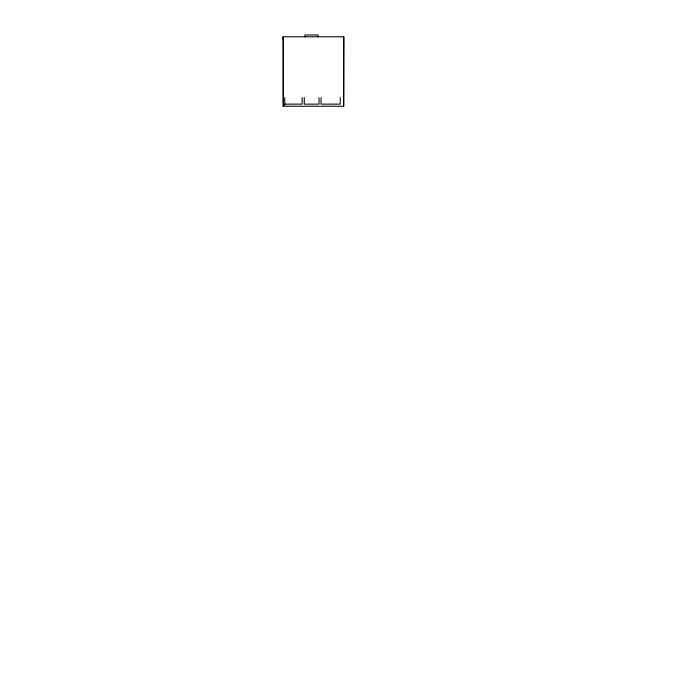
<?xml version="1.0" encoding="UTF-8"?>
<svg xmlns="http://www.w3.org/2000/svg" width="700" height="700" viewBox="0 0 700 700"><rect width="100%" height="100%" fill="white"/><g stroke="black" fill="none" stroke-linecap="round" stroke-linejoin="round"><path stroke-width="1.05" d="M343.665 106.234L343.858 36.803L283.203 36.803L283.246 106.234L343.665 106.234L343.665 36.803M285.075 104.134L283.246 106.234L283.246 36.803M283.203 36.803L283.246 40.25M340.209 97.606L340.209 104.134L321.029 104.134L321.029 97.606M319.016 97.606L319.016 104.134L304.281 104.134L304.281 97.606M318.027 36.803L318.027 35L305.025 35L305.025 36.803M302.146 97.606L302.146 104.134L284.786 104.134L284.786 97.606"/></g></svg>
